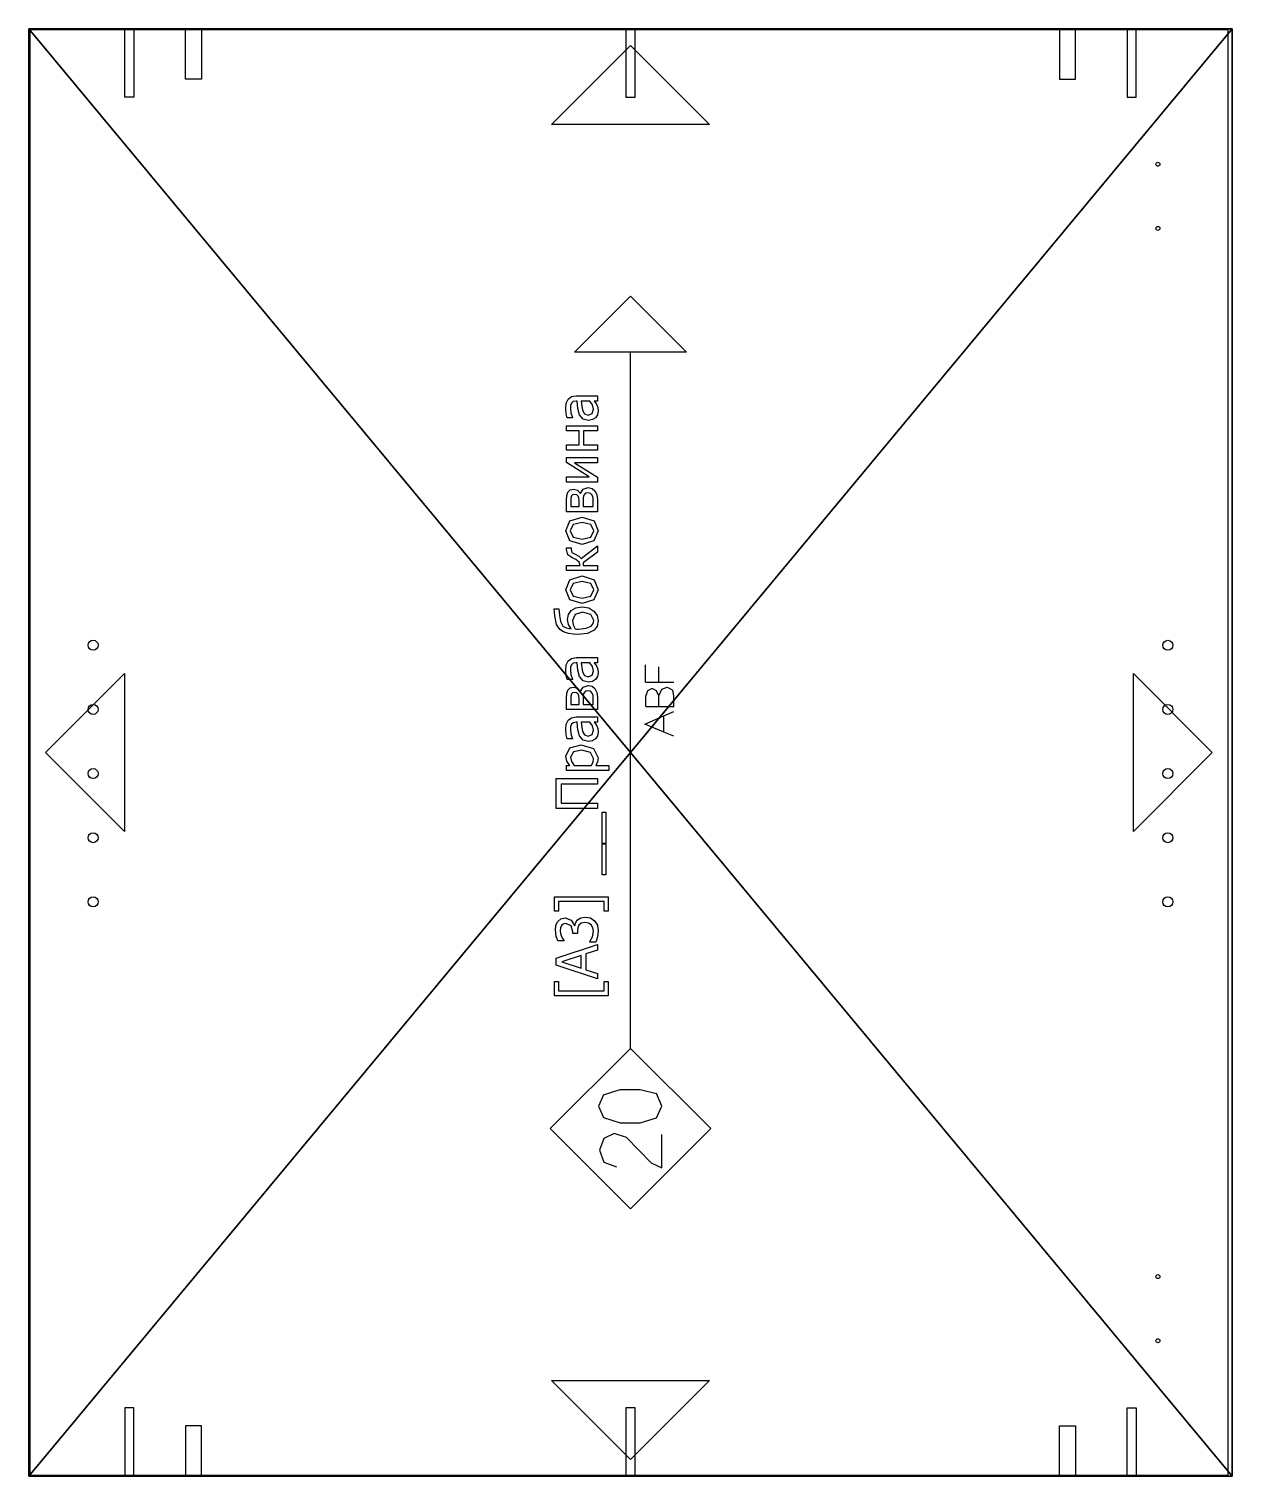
# Model space of a CAD drawing. Header units: millimetres. Extents: x -45532 to 18, y -11338 to 4436.
# Drawn here: x -26194 to -25594, y 0 to 722 of the extents above; entities that cross this region are included whole.
import ezdxf

# ---------------------------------------------------------------- set-up
doc = ezdxf.new("R2010")
doc.units = ezdxf.units.MM
doc.header["$LTSCALE"] = 25.4
doc.layers.get('0').update_dxf_attribs({"true_color": 0xffffff})
for name, color, linetype, true_color in [('-', 216, 'Continuous', 0x770077), ('ABF_cuttingLines', 134, 'Continuous', 0x009987), ('ABF_D5.0_DEPTH8', 252, 'Continuous', 0x777799), ('ABF_edgeBanding', 252, 'Continuous', 0x777799), ('ABF_Label', 190, 'Continuous', 0x9900ff), ('DEPTH3.0-ARTICLE46331', 134, 'Continuous', 0x009987), ('DSIDE-4.5', 190, 'Continuous', 0x9900ff), ('DSIDE-8', 22, 'Continuous', 0xcc4400), ('Dside4.5', 134, 'Continuous', 0x009987)]:
    doc.layers.add(name, color=color, linetype=linetype, true_color=true_color)

# ---------------------------------------------------------------- blocks, each defined once
blk = doc.blocks.new('Group320#2')
at = {"layer": 'DSIDE-4.5', "color": 0, "extrusion": (0, 1, -4.99939e-16)}
blk.add_circle((0, 9), 2.25, dxfattribs=at)
at = {"layer": 'DSIDE-8', "color": 0, "extrusion": (0, 1, -4.99939e-16)}
blk.add_circle((-32, 9), 4, dxfattribs=at)
blk = doc.blocks.new('Group321#1')
at = {"layer": 'DSIDE-4.5', "color": 0}
blk.add_polyline3d([(2.25, 0, 0), (2.25, 34, 0), (-2.25, 34, 0), (-2.25, 0, 0), (2.25, 0, 0)], close=True, dxfattribs=at)
at = {"layer": 'DSIDE-8', "color": 0}
blk.add_polyline3d([(36, 0, 0), (36, 25, 0), (28, 25, 0), (28, 0, 0), (36, 0, 0)], close=True, dxfattribs=at)
blk = doc.blocks.new('Group324#1')
at = {"layer": 'DSIDE-4.5', "color": 0, "extrusion": (0, 1, -4.99939e-16)}
blk.add_circle((0, 9), 2.25, dxfattribs=at)
at = {"layer": 'DSIDE-8', "color": 0, "extrusion": (0, 1, -4.99939e-16)}
blk.add_circle((32, 9), 4, dxfattribs=at)
blk = doc.blocks.new('Group325#1')
at = {"layer": 'DSIDE-4.5', "color": 0}
blk.add_polyline3d([(-2.25, 0, 0), (-2.25, 34, 0), (2.25, 34, 0), (2.25, 0, 0), (-2.25, 0, 0)], close=True, dxfattribs=at)
at = {"layer": 'DSIDE-8', "color": 0}
blk.add_polyline3d([(-36, 0, 0), (-36, 25, 0), (-28, 25, 0), (-28, 0, 0), (-36, 0, 0)], close=True, dxfattribs=at)
blk = doc.blocks.new('Group328#1')
at = {"layer": 'DSIDE-4.5', "color": 0, "extrusion": (0, -1, 4.99939e-16)}
blk.add_circle((0, 9), 2.25, dxfattribs=at)
at = {"layer": 'DSIDE-8', "color": 0, "extrusion": (0, -1, 4.99939e-16)}
blk.add_circle((32, 9), 4, dxfattribs=at)
blk = doc.blocks.new('Group329#1')
at = {"layer": 'DSIDE-4.5', "color": 0}
blk.add_polyline3d([(2.25, 0, 0), (2.25, -34, 0), (-2.25, -34, 0), (-2.25, 0, 0), (2.25, 0, 0)], close=True, dxfattribs=at)
at = {"layer": 'DSIDE-8', "color": 0}
blk.add_polyline3d([(36, 0, 0), (36, -25, 0), (28, -25, 0), (28, 0, 0), (36, 0, 0)], close=True, dxfattribs=at)
blk = doc.blocks.new('Group332#2')
at = {"layer": 'DSIDE-4.5', "color": 0, "extrusion": (0, -1, 4.99939e-16)}
blk.add_circle((0, 9), 2.25, dxfattribs=at)
at = {"layer": 'DSIDE-8', "color": 0, "extrusion": (0, -1, 4.99939e-16)}
blk.add_circle((-32, 9), 4, dxfattribs=at)
blk = doc.blocks.new('Group333#1')
at = {"layer": 'DSIDE-4.5', "color": 0}
blk.add_polyline3d([(-2.25, 0, 0), (-2.25, -34, 0), (2.25, -34, 0), (2.25, 0, 0), (-2.25, 0, 0)], close=True, dxfattribs=at)
at = {"layer": 'DSIDE-8', "color": 0}
blk.add_polyline3d([(-36, 0, 0), (-36, -25, 0), (-28, -25, 0), (-28, 0, 0), (-36, 0, 0)], close=True, dxfattribs=at)
blk = doc.blocks.new('Group331#2')
at = {"layer": 'Dside4.5', "color": 0, "extrusion": (0, -1, 0)}
blk.add_circle((0, 9), 2.25, dxfattribs=at)
blk = doc.blocks.new('Group332#3')
at = {"layer": 'Dside4.5', "color": 0}
blk.add_polyline3d([(-2.25, 0, 0), (-2.25, 34, 0), (2.25, 34, 0), (2.25, 0, 0), (-2.25, 0, 0)], close=True, dxfattribs=at)
blk = doc.blocks.new('Group334#1')
at = {"layer": 'Dside4.5', "color": 0, "extrusion": (0, 1, 0)}
blk.add_circle((0, 9), 2.25, dxfattribs=at)
blk = doc.blocks.new('Group335#1')
at = {"layer": 'Dside4.5', "color": 0}
blk.add_polyline3d([(2.25, 0, 0), (2.25, -34, 0), (-2.25, -34, 0), (-2.25, 0, 0), (2.25, 0, 0)], close=True, dxfattribs=at)
blk = doc.blocks.new('Group377#1')
at = {"layer": 'DEPTH3.0-ARTICLE46331', "color": 0, "extrusion": (0, 0, -1)}
for centre in [(-37, 16), (-37, -16)]:
    blk.add_circle(centre, 1, dxfattribs=at)
blk = doc.blocks.new('Group379#1')
at = {"layer": 'DEPTH3.0-ARTICLE46331', "color": 0, "extrusion": (0, 0, -1)}
for centre in [(-37, 16), (-37, -16)]:
    blk.add_circle(centre, 1, dxfattribs=at)
blk = doc.blocks.new('Group#355')
at = {"layer": 'ABF_D5.0_DEPTH8', "color": 0, "extrusion": (1, 1.48988e-08, 2.29886e-14)}
blk.add_circle((2.5, 2.5, 0), 2.5, dxfattribs=at)
blk = doc.blocks.new('Group#356')
at = {"layer": 'ABF_D5.0_DEPTH8', "color": 0, "extrusion": (1, 1.48988e-08, 2.29886e-14)}
blk.add_circle((2.5, 2.5, 0), 2.5, dxfattribs=at)
blk = doc.blocks.new('Group#358')
at = {"layer": 'ABF_D5.0_DEPTH8', "color": 0, "extrusion": (1, 1.48988e-08, 2.29886e-14)}
blk.add_circle((2.5, 2.5, 0), 2.5, dxfattribs=at)
blk = doc.blocks.new('Group#359')
at = {"layer": 'ABF_D5.0_DEPTH8', "color": 0, "extrusion": (1, 1.48988e-08, 2.29886e-14)}
blk.add_circle((2.5, 2.5, 0), 2.5, dxfattribs=at)
blk = doc.blocks.new('Group#360')
at = {"layer": 'ABF_D5.0_DEPTH8', "color": 0, "extrusion": (1, 1.48988e-08, 2.29886e-14)}
blk.add_circle((2.5, 2.5, 0), 2.5, dxfattribs=at)
blk = doc.blocks.new('Group#590')
at = {"layer": 'ABF_D5.0_DEPTH8', "color": 0, "extrusion": (1, 1.48988e-08, 2.29886e-14)}
blk.add_circle((2.5, 2.5, 0), 2.5, dxfattribs=at)
blk = doc.blocks.new('Group#591')
at = {"layer": 'ABF_D5.0_DEPTH8', "color": 0, "extrusion": (1, 1.48988e-08, 2.29886e-14)}
blk.add_circle((2.5, 2.5, 0), 2.5, dxfattribs=at)
blk = doc.blocks.new('Group#592')
at = {"layer": 'ABF_D5.0_DEPTH8', "color": 0, "extrusion": (1, 1.48988e-08, 2.29886e-14)}
blk.add_circle((2.5, 2.5, 0), 2.5, dxfattribs=at)
blk = doc.blocks.new('Group#593')
at = {"layer": 'ABF_D5.0_DEPTH8', "color": 0, "extrusion": (1, 1.48988e-08, 2.29886e-14)}
blk.add_circle((2.5, 2.5, 0), 2.5, dxfattribs=at)
blk = doc.blocks.new('Group#594')
at = {"layer": 'ABF_D5.0_DEPTH8', "color": 0, "extrusion": (1, 1.48988e-08, 2.29886e-14)}
blk.add_circle((2.5, 2.5, 0), 2.5, dxfattribs=at)
blk = doc.blocks.new('Group1141#1')
at = {"layer": 'ABF_Label', "color": 0}
for p, q in [((-77.07, 7.03), (-77.07, 24.09)), ((-77.07, 24.09), (-72.52, 24.09)), ((-72.52, 24.09), (-72.52, 22.84)), ((-71.75, 10.47), (-67.35, 23.51)), ((-67.35, 23.51), (-65.21, 23.51)), ((-65.21, 23.51), (-60.82, 10.47)), ((-59.69, 22.97), (-58.15, 23.53)), ((-59.69, 21.13), (-59.69, 22.97)), ((-58.15, 23.53), (-56.29, 23.78)), ((-56.29, 23.78), (-54.74, 23.6)), ((-54.74, 23.6), (-53.55, 23.04)), ((-53.55, 23.04), (-52.67, 22.03)), ((-50.25, 22.84), (-50.25, 24.09)), ((-50.25, 24.09), (-45.7, 24.09)), ((-45.7, 24.09), (-45.7, 7.03)), ((-17.73, 10.47), (-17.73, 23.51)), ((-17.73, 23.51), (-8.26, 23.51)), ((-8.26, 23.51), (-8.26, 10.47)), ((38.96, 22.43), (40.59, 23.46)), ((40.59, 23.46), (43.25, 24)), ((43.25, 24), (44.5, 24.1)), ((44.5, 24.1), (45.52, 24.17)), ((45.52, 24.17), (45.52, 22.66)), ((-72.52, 22.84), (-75.54, 22.84)), ((-75.54, 22.84), (-75.54, 8.29)), ((-66.32, 21.74), (-68.33, 15.59)), ((-64.31, 15.59), (-66.32, 21.74)), ((-59.59, 21.13), (-59.69, 21.13)), ((-59.03, 21.48), (-59.59, 21.13)), ((-58.3, 21.85), (-59.03, 21.48)), ((-57.37, 22.15), (-58.3, 21.85)), ((-56.43, 22.26), (-57.37, 22.15)), ((-56.81, 18.26), (-54.89, 18.82)), ((-55.57, 22.18), (-56.43, 22.26)), ((-54.83, 21.86), (-55.57, 22.18)), ((-54.89, 18.82), (-54.15, 20.45)), ((-54.34, 21.3), (-54.83, 21.86)), ((-53.09, 18.74), (-54.79, 17.71)), ((-54.15, 20.45), (-54.34, 21.3)), ((-52.38, 20.64), (-53.09, 18.74)), ((-52.67, 22.03), (-52.38, 20.64)), ((-47.23, 22.84), (-50.25, 22.84)), ((-47.23, 8.29), (-47.23, 22.84)), ((-10, 21.97), (-16, 21.97)), ((-16, 21.97), (-16, 10.47)), ((-10, 10.47), (-10, 21.97)), ((-5.75, 6.86), (-5.75, 20.25)), ((-5.75, 20.25), (-4.1, 20.25)), ((-4.1, 20.25), (-4.1, 19.23)), ((-4.1, 19.23), (-2.74, 20.15)), ((-2.86, 18.64), (-4.1, 17.84)), ((-1.51, 18.95), (-2.86, 18.64)), ((-2.74, 20.15), (-1.11, 20.52)), ((0.22, 18.03), (-1.51, 18.95)), ((-1.11, 20.52), (1.52, 19.19)), ((1.52, 19.19), (2.46, 15.62)), ((4.28, 20.04), (5.58, 20.33)), ((4.28, 18.37), (4.28, 20.04)), ((4.37, 18.37), (4.28, 18.37)), ((5.92, 18.86), (4.37, 18.37)), ((5.58, 20.33), (7.27, 20.49)), ((7.26, 19.03), (5.92, 18.86)), ((8.19, 18.97), (7.26, 19.03)), ((7.27, 20.49), (8.96, 20.33)), ((8.96, 18.7), (8.19, 18.97)), ((8.96, 20.33), (10.21, 19.76)), ((9.45, 18.15), (8.96, 18.7)), ((10.21, 19.76), (11.01, 18.72)), ((11.01, 18.72), (11.27, 17.16)), ((13.58, 10.47), (13.58, 20.25)), ((13.58, 20.25), (17.17, 20.25)), ((16.78, 18.94), (15.21, 18.94)), ((15.21, 18.94), (15.21, 16.26)), ((17.86, 18.91), (16.78, 18.94)), ((17.17, 20.25), (18.75, 20.18)), ((18.56, 18.71), (17.86, 18.91)), ((18.94, 18.32), (18.56, 18.71)), ((18.75, 20.18), (19.74, 19.85)), ((19.74, 19.85), (20.5, 19.1)), ((20.5, 19.1), (20.74, 18)), ((23.1, 20.04), (24.41, 20.33)), ((23.1, 18.37), (23.1, 20.04)), ((23.2, 18.37), (23.1, 18.37)), ((24.74, 18.86), (23.2, 18.37)), ((24.41, 20.33), (26.09, 20.49)), ((26.08, 19.03), (24.74, 18.86)), ((27.02, 18.97), (26.08, 19.03)), ((26.09, 20.49), (27.79, 20.33)), ((27.79, 18.7), (27.02, 18.97)), ((27.79, 20.33), (29.03, 19.76)), ((28.28, 18.15), (27.79, 18.7)), ((29.03, 19.76), (29.83, 18.72)), ((29.83, 18.72), (30.09, 17.16)), ((37.46, 18.02), (37.71, 19.65)), ((37.71, 19.65), (38.18, 21.21)), ((38.18, 21.21), (38.96, 22.43)), ((39.48, 20.36), (39.17, 18.8)), ((39.17, 18.8), (40.56, 19.59)), ((40.07, 21.44), (39.48, 20.36)), ((41.52, 22.19), (40.07, 21.44)), ((41.77, 18.4), (40.4, 18.17)), ((40.56, 19.59), (42.16, 19.91)), ((43.37, 22.5), (41.52, 22.19)), ((43.77, 17.57), (41.77, 18.4)), ((42.16, 19.91), (43.67, 19.64)), ((44.55, 22.59), (43.37, 22.5)), ((43.67, 19.64), (44.94, 18.8)), ((45.52, 22.66), (44.55, 22.59)), ((44.94, 18.8), (45.83, 17.34)), ((47.18, 15.35), (48.38, 19.16)), ((48.38, 19.16), (51.56, 20.52)), ((51.56, 19.1), (49.57, 18.18)), ((51.56, 20.52), (54.73, 19.17)), ((53.53, 18.18), (51.56, 19.1)), ((54.73, 19.17), (55.92, 15.35)), ((57.61, 10.47), (57.61, 20.25)), ((57.61, 20.25), (59.26, 20.25)), ((59.26, 20.25), (59.26, 15.99)), ((61.52, 18.28), (62.58, 19.8)), ((62.58, 19.8), (64.36, 20.25)), ((63.39, 18.55), (62.81, 17.51)), ((64.43, 18.83), (63.39, 18.55)), ((64.36, 20.25), (64.81, 20.25)), ((64.81, 18.83), (64.43, 18.83)), ((64.81, 20.25), (64.81, 18.83)), ((65.85, 15.35), (67.06, 19.16)), ((67.06, 19.16), (70.23, 20.52)), ((70.23, 19.1), (68.25, 18.18)), ((70.23, 20.52), (73.4, 19.17)), ((72.2, 18.18), (70.23, 19.1)), ((73.4, 19.17), (74.59, 15.35)), ((76.28, 10.47), (76.28, 20.25)), ((76.28, 20.25), (79.87, 20.25)), ((79.48, 18.94), (77.91, 18.94)), ((77.91, 18.94), (77.91, 16.26)), ((80.56, 18.91), (79.48, 18.94)), ((79.87, 20.25), (81.45, 20.18)), ((81.27, 18.71), (80.56, 18.91)), ((81.65, 18.32), (81.27, 18.71)), ((81.45, 20.18), (82.44, 19.85)), ((82.44, 19.85), (83.2, 19.1)), ((83.2, 19.1), (83.45, 18)), ((85.69, 10.47), (85.69, 20.25)), ((85.69, 20.25), (87.32, 20.25)), ((87.32, 20.25), (87.32, 13.07)), ((87.32, 13.07), (91.87, 20.25)), ((91.87, 20.25), (93.42, 20.25)), ((93.42, 20.25), (93.42, 10.47)), ((95.8, 10.47), (95.8, 20.25)), ((95.8, 20.25), (97.44, 20.25)), ((97.44, 20.25), (97.44, 16.29)), ((101.88, 16.29), (101.88, 20.25)), ((101.88, 20.25), (103.52, 20.25)), ((103.52, 20.25), (103.52, 10.47)), ((106.01, 20.04), (107.31, 20.33)), ((106.01, 18.37), (106.01, 20.04)), ((106.11, 18.37), (106.01, 18.37)), ((107.65, 18.86), (106.11, 18.37)), ((107.31, 20.33), (109, 20.49)), ((108.99, 19.03), (107.65, 18.86)), ((109.93, 18.97), (108.99, 19.03)), ((109, 20.49), (110.7, 20.33)), ((110.7, 18.7), (109.93, 18.97)), ((110.7, 20.33), (111.94, 19.76)), ((111.19, 18.15), (110.7, 18.7)), ((111.94, 19.76), (112.74, 18.72)), ((112.74, 18.72), (113, 17.16)), ((-68.81, 14.11), (-69.99, 10.47)), ((-63.83, 14.11), (-68.81, 14.11)), ((-68.33, 15.59), (-64.31, 15.59)), ((-62.65, 10.47), (-63.83, 14.11)), ((-57.39, 16.81), (-57.39, 18.26)), ((-57.39, 18.26), (-56.81, 18.26)), ((-56.65, 16.81), (-57.39, 16.81)), ((-55.56, 16.71), (-56.65, 16.81)), ((-54.68, 16.34), (-55.56, 16.71)), ((-54.79, 17.71), (-54.79, 17.59)), ((-54.79, 17.59), (-53.91, 17.32)), ((-54.11, 15.63), (-54.68, 16.34)), ((-53.9, 14.46), (-54.11, 15.63)), ((-54.09, 13.29), (-53.9, 14.46)), ((-53.91, 17.32), (-53.04, 16.75)), ((-53.04, 16.75), (-52.38, 15.78)), ((-52.13, 14.34), (-52.43, 12.71)), ((-52.38, 15.78), (-52.13, 14.34)), ((-4.1, 17.84), (-4.1, 12.3)), ((0.05, 12.69), (0.76, 15.43)), ((0.76, 15.43), (0.22, 18.03)), ((2.46, 15.62), (1.29, 11.72)), ((3.48, 13.3), (3.91, 15.03)), ((3.91, 15.03), (5.27, 16.17)), ((5.61, 14.57), (5.18, 13.41)), ((5.27, 16.17), (7.21, 16.69)), ((6.7, 15.19), (5.61, 14.57)), ((8.15, 15.45), (6.7, 15.19)), ((7.21, 16.69), (9.63, 16.9)), ((9.63, 15.59), (8.15, 15.45)), ((9.63, 17.22), (9.45, 18.15)), ((9.63, 16.9), (9.63, 17.22)), ((9.63, 12.88), (9.63, 15.59)), ((11.27, 17.16), (11.27, 10.47)), ((15.21, 16.26), (17.1, 16.26)), ((17.15, 14.98), (15.21, 14.98)), ((15.21, 14.98), (15.21, 11.78)), ((17.1, 16.26), (17.96, 16.31)), ((18.12, 14.94), (17.15, 14.98)), ((17.96, 16.31), (18.52, 16.55)), ((18.77, 14.76), (18.12, 14.94)), ((18.52, 16.55), (18.93, 17.03)), ((19.41, 14.22), (18.77, 14.76)), ((18.93, 17.03), (19.05, 17.74)), ((19.05, 17.74), (18.94, 18.32)), ((20.36, 16.74), (19.33, 15.88)), ((19.33, 15.88), (19.38, 15.82)), ((19.38, 15.82), (20.71, 15)), ((19.55, 13.42), (19.41, 14.22)), ((20.74, 18), (20.36, 16.74)), ((20.71, 15), (21.25, 13.43)), ((22.3, 13.3), (22.73, 15.03)), ((22.73, 15.03), (24.09, 16.17)), ((24.43, 14.57), (24, 13.41)), ((24.09, 16.17), (26.04, 16.69)), ((25.52, 15.19), (24.43, 14.57)), ((26.97, 15.45), (25.52, 15.19)), ((26.04, 16.69), (28.45, 16.9)), ((28.45, 15.59), (26.97, 15.45)), ((28.45, 17.22), (28.28, 18.15)), ((28.45, 16.9), (28.45, 17.22)), ((28.45, 12.88), (28.45, 15.59)), ((30.09, 17.16), (30.09, 10.47)), ((37.4, 16.69), (37.46, 18.02)), ((37.74, 13.58), (37.4, 16.69)), ((39.11, 17.01), (39.09, 16.47)), ((39.09, 16.47), (39.34, 13.99)), ((39.15, 17.53), (39.11, 17.01)), ((40.4, 18.17), (39.15, 17.53)), ((39.34, 13.99), (40.02, 12.49)), ((44.47, 15.18), (43.77, 17.57)), ((43.77, 12.58), (44.47, 15.18)), ((46.14, 15.28), (45.79, 13.19)), ((45.83, 17.34), (46.14, 15.28)), ((48.35, 11.58), (47.18, 15.35)), ((49.57, 18.18), (48.88, 15.35)), ((48.88, 15.35), (49.57, 12.56)), ((53.52, 12.55), (54.22, 15.35)), ((54.22, 15.35), (53.53, 18.18)), ((55.92, 15.35), (54.73, 11.54)), ((59.26, 15.99), (60.35, 16.26)), ((60.08, 14.98), (59.26, 14.98)), ((59.26, 14.98), (59.26, 10.47)), ((63.43, 10.47), (60.08, 14.98)), ((60.35, 16.26), (61.11, 17.26)), ((61.11, 17.26), (61.33, 17.77)), ((61.33, 17.77), (61.52, 18.28)), ((62.23, 16.32), (61.5, 15.67)), ((61.5, 15.67), (65.48, 10.47)), ((62.81, 17.51), (62.23, 16.32)), ((67.02, 11.58), (65.85, 15.35)), ((68.25, 18.18), (67.55, 15.35)), ((67.55, 15.35), (68.25, 12.56)), ((72.89, 15.35), (72.2, 18.18)), ((72.2, 12.55), (72.89, 15.35)), ((74.59, 15.35), (73.4, 11.54)), ((77.91, 16.26), (79.8, 16.26)), ((79.85, 14.98), (77.91, 14.98)), ((77.91, 14.98), (77.91, 11.78)), ((79.8, 16.26), (80.66, 16.31)), ((80.82, 14.94), (79.85, 14.98)), ((80.66, 16.31), (81.22, 16.55)), ((81.48, 14.76), (80.82, 14.94)), ((81.22, 16.55), (81.63, 17.03)), ((82.11, 14.22), (81.48, 14.76)), ((81.63, 17.03), (81.76, 17.74)), ((81.76, 17.74), (81.65, 18.32)), ((83.06, 16.74), (82.04, 15.88)), ((82.04, 15.88), (82.08, 15.82)), ((82.08, 15.82), (83.42, 15)), ((82.26, 13.42), (82.11, 14.22)), ((83.45, 18), (83.06, 16.74)), ((83.42, 15), (83.96, 13.43)), ((91.79, 17.76), (87.18, 10.47)), ((91.79, 10.47), (91.79, 17.76)), ((97.44, 16.29), (101.88, 16.29)), ((101.88, 14.87), (97.44, 14.87)), ((97.44, 14.87), (97.44, 10.47)), ((101.88, 10.47), (101.88, 14.87)), ((105.21, 13.3), (105.64, 15.03)), ((105.64, 15.03), (107, 16.17)), ((107.34, 14.57), (106.91, 13.41)), ((107, 16.17), (108.94, 16.69)), ((108.43, 15.19), (107.34, 14.57)), ((109.88, 15.45), (108.43, 15.19)), ((108.94, 16.69), (111.36, 16.9)), ((111.36, 15.59), (109.88, 15.45)), ((111.36, 17.22), (111.19, 18.15)), ((111.36, 16.9), (111.36, 17.22)), ((111.36, 12.88), (111.36, 15.59)), ((113, 17.16), (113, 10.47)), ((-125.99, 9.82), (-129.79, 8.4)), ((-122.34, 8.48), (-125.99, 9.82)), ((-112.04, 10.09), (-115.6, 8.59)), ((-108.49, 8.59), (-112.04, 10.09)), ((-69.99, 10.47), (-71.75, 10.47)), ((-60.82, 10.47), (-62.65, 10.47)), ((-60.05, 11), (-60.05, 12.85)), ((-60.05, 12.85), (-59.93, 12.85)), ((-58.43, 10.43), (-60.05, 11)), ((-59.93, 12.85), (-58.45, 12.08)), ((-58.45, 12.08), (-56.59, 11.71)), ((-56.49, 10.2), (-58.43, 10.43)), ((-56.59, 11.71), (-55.52, 11.88)), ((-54.66, 10.5), (-56.49, 10.2)), ((-55.52, 11.88), (-54.62, 12.44)), ((-53.28, 11.4), (-54.66, 10.5)), ((-54.62, 12.44), (-54.09, 13.29)), ((-52.43, 12.71), (-53.28, 11.4)), ((-16, 10.47), (-17.73, 10.47)), ((-8.26, 10.47), (-10, 10.47)), ((-4.1, 12.3), (-3, 11.87)), ((-2.96, 10.44), (-4.1, 10.96)), ((-4.1, 10.96), (-4.1, 6.86)), ((-3, 11.87), (-1.94, 11.75)), ((-1.67, 10.27), (-2.96, 10.44)), ((-1.94, 11.75), (0.05, 12.69)), ((1.29, 11.72), (-1.67, 10.27)), ((3.72, 12.06), (3.48, 13.3)), ((4.35, 11.06), (3.72, 12.06)), ((5.3, 10.42), (4.35, 11.06)), ((5.18, 13.41), (5.65, 12.14)), ((6.45, 10.2), (5.3, 10.42)), ((5.65, 12.14), (7.04, 11.71)), ((7.59, 10.32), (6.45, 10.2)), ((7.04, 11.71), (8.45, 12.05)), ((8.44, 10.67), (7.59, 10.32)), ((9.09, 11.09), (8.44, 10.67)), ((8.45, 12.05), (9.63, 12.88)), ((9.63, 11.51), (9.09, 11.09)), ((9.63, 10.47), (9.63, 11.51)), ((11.27, 10.47), (9.63, 10.47)), ((17.43, 10.47), (13.58, 10.47)), ((15.21, 11.78), (16.64, 11.78)), ((16.64, 11.78), (18.01, 11.85)), ((18.99, 10.63), (17.43, 10.47)), ((18.01, 11.85), (18.85, 12.13)), ((18.85, 12.13), (19.39, 12.66)), ((20.24, 11.25), (18.99, 10.63)), ((19.39, 12.66), (19.55, 13.42)), ((20.98, 12.17), (20.24, 11.25)), ((21.25, 13.43), (20.98, 12.17)), ((22.54, 12.06), (22.3, 13.3)), ((23.17, 11.06), (22.54, 12.06)), ((24.13, 10.42), (23.17, 11.06)), ((24, 13.41), (24.48, 12.14)), ((25.27, 10.2), (24.13, 10.42)), ((24.48, 12.14), (25.86, 11.71)), ((26.42, 10.32), (25.27, 10.2)), ((25.86, 11.71), (27.27, 12.05)), ((27.26, 10.67), (26.42, 10.32)), ((27.91, 11.09), (27.26, 10.67)), ((27.27, 12.05), (28.45, 12.88)), ((28.45, 11.51), (27.91, 11.09)), ((28.45, 10.47), (28.45, 11.51)), ((30.09, 10.47), (28.45, 10.47)), ((38.75, 11.5), (37.74, 13.58)), ((40.06, 10.51), (38.75, 11.5)), ((40.02, 12.49), (40.85, 11.81)), ((41.75, 10.2), (40.06, 10.51)), ((40.85, 11.81), (41.81, 11.62)), ((43.42, 10.54), (41.75, 10.2)), ((41.81, 11.62), (43.77, 12.58)), ((44.81, 11.57), (43.42, 10.54)), ((45.79, 13.19), (44.81, 11.57)), ((51.56, 10.2), (48.35, 11.58)), ((49.57, 12.56), (51.56, 11.61)), ((51.56, 11.61), (53.52, 12.55)), ((54.73, 11.54), (51.56, 10.2)), ((59.26, 10.47), (57.61, 10.47)), ((65.48, 10.47), (63.43, 10.47)), ((70.23, 10.2), (67.02, 11.58)), ((68.25, 12.56), (70.23, 11.61)), ((70.23, 11.61), (72.2, 12.55)), ((73.4, 11.54), (70.23, 10.2)), ((80.13, 10.47), (76.28, 10.47)), ((77.91, 11.78), (79.34, 11.78)), ((79.34, 11.78), (80.72, 11.85)), ((81.69, 10.63), (80.13, 10.47)), ((80.72, 11.85), (81.56, 12.13)), ((81.56, 12.13), (82.09, 12.66)), ((82.94, 11.25), (81.69, 10.63)), ((82.09, 12.66), (82.26, 13.42)), ((83.68, 12.17), (82.94, 11.25)), ((83.96, 13.43), (83.68, 12.17)), ((87.18, 10.47), (85.69, 10.47)), ((93.42, 10.47), (91.79, 10.47)), ((97.44, 10.47), (95.8, 10.47)), ((103.52, 10.47), (101.88, 10.47)), ((105.45, 12.06), (105.21, 13.3)), ((106.08, 11.06), (105.45, 12.06)), ((107.03, 10.42), (106.08, 11.06)), ((106.91, 13.41), (107.39, 12.14)), ((108.18, 10.2), (107.03, 10.42)), ((107.39, 12.14), (108.77, 11.71)), ((109.33, 10.32), (108.18, 10.2)), ((108.77, 11.71), (110.18, 12.05)), ((110.17, 10.67), (109.33, 10.32)), ((110.82, 11.09), (110.17, 10.67)), ((110.18, 12.05), (111.36, 12.88)), ((111.36, 11.51), (110.82, 11.09)), ((111.36, 10.47), (111.36, 11.51)), ((113, 10.47), (111.36, 10.47)), ((-129.79, 8.4), (-131.23, 4.45)), ((-120.68, 5.18), (-122.34, 8.48)), ((-121.96, 1.22), (-120.68, 5.18)), ((-115.6, 8.59), (-117.37, 3.22)), ((-108.49, 8.59), (-106.72, 3.22)), ((-72.52, 7.03), (-77.07, 7.03)), ((-75.54, 8.29), (-72.52, 8.29)), ((-72.52, 8.29), (-72.52, 7.03)), ((-50.25, 7.03), (-50.25, 8.29)), ((-50.25, 8.29), (-47.23, 8.29)), ((-45.7, 7.03), (-50.25, 7.03)), ((-38.78, 7.84), (-38.78, 8.98)), ((-38.78, 8.98), (-28.99, 8.98)), ((-28.99, 7.84), (-38.78, 7.84)), ((-28.99, 8.98), (-28.71, 8.98)), ((-28.99, 7.84), (-28.99, 8.98)), ((-28.99, 8.98), (-18.91, 8.98)), ((-28.71, 7.84), (-28.99, 7.84)), ((-18.91, 7.84), (-28.99, 7.84)), ((-28.71, 8.98), (-28.71, 7.84)), ((-18.91, 8.98), (-18.91, 7.84)), ((-4.1, 6.86), (-5.75, 6.86)), ((-121.96, 1.22), (-130.03, -6.54)), ((-117.37, 3.22), (-117.37, -3.02)), ((-106.72, 3.22), (-106.72, -3.02)), ((-93.77, 0), (126.79, 0)), ((-117.37, -3.02), (-115.75, -8.28)), ((-106.72, -3.02), (-108.04, -8.28)), ((6.49, -10.57), (8.95, -4.58)), ((8.95, -4.58), (11.61, -10.57)), ((-130.03, -6.54), (-131.61, -9.92)), ((-115.75, -8.28), (-112, -9.92)), ((-112, -9.92), (-108.04, -8.28)), ((14.53, -4.88), (17.96, -4.88)), ((14.53, -4.88), (14.53, -8.98)), ((14.53, -8.98), (14.53, -13.72)), ((14.53, -8.98), (17.96, -8.98)), ((19.51, -5.38), (17.96, -4.88)), ((17.96, -8.98), (19.55, -8.25)), ((17.96, -8.98), (20.04, -9.9)), ((20.29, -6.84), (19.51, -5.38)), ((19.55, -8.25), (20.29, -6.84)), ((22.27, -4.79), (22.27, -8.97)), ((22.27, -4.79), (27.81, -4.79)), ((22.27, -8.97), (27.09, -8.97)), ((22.27, -8.97), (22.27, -13.72)), ((-131.61, -9.92), (-121.02, -9.92)), ((5.21, -13.72), (6.49, -10.57)), ((6.49, -10.57), (11.61, -10.57)), ((11.61, -10.57), (13.01, -13.72)), ((14.53, -13.72), (17.96, -13.72)), ((17.96, -13.72), (19.76, -13.36)), ((20.74, -11.59), (19.76, -13.36)), ((20.04, -9.9), (20.74, -11.59))]:
    blk.add_line(p, q, dxfattribs=at)
for points in [[(-93.77, 0, 0), (-119.17, -25.4, 0), (-144.57, 0, 0), (-119.17, 25.4, 0), (-93.77, 0, 0)], [(126.79, 17.78, 0), (144.57, 0, 0), (126.79, -17.78, 0), (126.79, 17.78, 0)]]:
    blk.add_polyline3d(points, close=True, dxfattribs=at)
blk = doc.blocks.new('Group1788#1')
at = {"layer": 'ABF_cuttingLines', "color": 0}
blk.add_polyline3d([(-11339.82, 18.4, 0), (-11339.82, 739.6, 0), (-11937.42, 739.6, 0), (-11937.42, 18.4, 0), (-11339.82, 18.4, 0)], close=True, dxfattribs=at)
blk = doc.blocks.new('Group1789#1')
at = {"layer": 'ABF_edgeBanding', "color": 0}
for points in [[(-11637.82, 731.73, 0), (-11598.47, 692.39, 0), (-11677.16, 692.39, 0), (-11637.82, 731.73, 0)], [(-11929.55, 379, 0), (-11890.2, 418.34, 0), (-11890.2, 339.66, 0), (-11929.55, 379, 0)], [(-11347.69, 379, 0), (-11387.03, 339.66, 0), (-11387.03, 418.34, 0), (-11347.69, 379, 0)], [(-11637.82, 26.27, 0), (-11677.16, 65.61, 0), (-11598.47, 65.61, 0), (-11637.82, 26.27, 0)]]:
    blk.add_polyline3d(points, close=True, dxfattribs=at)
blk = doc.blocks.new('_____#97')
at = {"color": 0}
for p, q in [((-11937.82, 740, 18), (-11337.82, 740, 18)), ((-11937.82, 18, 18), (-11937.82, 740, 18)), ((-11937.82, 18), (-11937.82, 740)), ((-11937.82, 740), (-11337.82, 740)), ((-11937.82, 18, 18), (-11937.82, 740, 18)), ((-11937.82, 740, 18), (-11937.82, 740)), ((-11937.82, 18), (-11937.82, 740)), ((-11937.82, 740, 18), (-11337.82, 740, 18)), ((-11937.82, 740), (-11337.82, 740)), ((-11937.82, 740, 18), (-11937.82, 740)), ((-11337.82, 740, 18), (-11337.82, 18, 18)), ((-11337.82, 740), (-11337.82, 18)), ((-11337.82, 740, 18), (-11337.82, 740)), ((-11337.82, 740, 18), (-11337.82, 18, 18)), ((-11337.82, 740), (-11337.82, 18)), ((-11337.82, 740, 18), (-11337.82, 740)), ((-11337.82, 18, 18), (-11937.82, 18, 18)), ((-11337.82, 18), (-11937.82, 18)), ((-11337.82, 18, 18), (-11937.82, 18, 18)), ((-11937.82, 18, 18), (-11937.82, 18)), ((-11337.82, 18), (-11937.82, 18)), ((-11937.82, 18, 18), (-11937.82, 18)), ((-11337.82, 18, 18), (-11337.82, 18)), ((-11337.82, 18, 18), (-11337.82, 18))]:
    blk.add_line(p, q, dxfattribs=at)
at = {"layer": '-', "color": 0, "extrusion": (-0.009842, -0.999952, -9.27032e-13), "zscale": -1, "rotation": 269.9999991284582}
for name, p in [('Group#360', (-11912.01, 18, -312.8)), ('Group#359', (-11376.03, 18, -318.07)), ('Group#592', (-11911.69, 18, -280.8)), ('Group#590', (-11375.72, 18, -286.08)), ('Group#355', (-11911.38, 18, -248.8)), ('Group#356', (-11375.4, 18, -254.08)), ('Group#591', (-11911.06, 18, -216.8)), ('Group#358', (-11375.09, 18, -222.08)), ('Group#594', (-11910.75, 18, -184.8)), ('Group#593', (-11374.77, 18, -190.08))]:
    blk.add_blockref(name, p, dxfattribs=at)
at = {"color": 0, "extrusion": (0, 0, -1)}
for name, p in [('Group332#2', (11887.82, 740, -18)), ('Group333#1', (11887.82, 740, -18)), ('Group334#1', (11637.82, 740, -18)), ('Group335#1', (11637.82, 740, -18)), ('Group328#1', (11387.82, 740, -18)), ('Group329#1', (11387.82, 740, -18)), ('Group377#1', (11337.82, 656.5, -18)), ('Group379#1', (11337.82, 101.5, -18)), ('Group325#1', (11887.82, 18, -18)), ('Group332#3', (11637.82, 18, -18)), ('Group321#1', (11387.82, 18, -18)), ('Group324#1', (11887.82, 18, -18)), ('Group331#2', (11637.82, 18, -18)), ('Group320#2', (11387.82, 18, -18))]:
    blk.add_blockref(name, p, dxfattribs=at)
at = {"layer": 'ABF_cuttingLines', "color": 0}
blk.add_blockref('Group1788#1', (0, 0, 18), dxfattribs=at)
at = {"layer": 'ABF_edgeBanding', "color": 0}
blk.add_blockref('Group1789#1', (0, 0, 18), dxfattribs=at)
at = {"layer": 'ABF_Label', "color": 0, "xscale": 1.574803149606299, "yscale": 1.574803149606299, "rotation": 90}
blk.add_blockref('Group1141#1', (-11637.82, 379, 18), dxfattribs=at)
at = {"color": 7, "true_color": 0xffffff}
mesh = blk.add_polyface(dxfattribs=at)
corners = [(-11337.82, 18, 18), (-11937.82, 740, 18), (-11937.82, 18, 18), (-11337.82, 740, 18)]
mesh.append_faces([[corners[k] for k in face] for face in [(0, 1, 2), (1, 0, 3)]], dxfattribs={"vtx0": -1, "color": 7})
at = {"color": 0}
mesh = blk.add_polyface(dxfattribs=at)
corners = [(-11337.82, 740), (-11937.82, 18), (-11937.82, 740), (-11337.82, 18)]
mesh.append_faces([[corners[k] for k in face] for face in [(0, 1, 2), (1, 0, 3)]], dxfattribs={"vtx0": -1, "color": 0})
mesh = blk.add_polyface(dxfattribs=at)
corners = [(-11937.82, 740, 18), (-11937.82, 18), (-11937.82, 18, 18), (-11937.82, 740)]
mesh.append_faces([[corners[k] for k in face] for face in [(0, 1, 2), (1, 0, 3)]], dxfattribs={"vtx0": -1, "color": 0})
mesh = blk.add_polyface(dxfattribs=at)
corners = [(-11937.82, 740, 18), (-11337.82, 740), (-11937.82, 740), (-11337.82, 740, 18)]
mesh.append_faces([[corners[k] for k in face] for face in [(0, 1, 2), (1, 0, 3)]], dxfattribs={"vtx0": -1, "color": 0})
mesh = blk.add_polyface(dxfattribs=at)
corners = [(-11337.82, 740), (-11337.82, 18, 18), (-11337.82, 18), (-11337.82, 740, 18)]
mesh.append_faces([[corners[k] for k in face] for face in [(0, 1, 2), (1, 0, 3)]], dxfattribs={"vtx0": -1, "color": 0})
mesh = blk.add_polyface(dxfattribs=at)
corners = [(-11337.82, 18, 18), (-11937.82, 18), (-11337.82, 18), (-11937.82, 18, 18)]
mesh.append_faces([[corners[k] for k in face] for face in [(0, 1, 2), (1, 0, 3)]], dxfattribs={"vtx0": -1, "color": 0})
blk = doc.blocks.new('_48501___EGGER_W_1000_ST9___2800207018__THICKNESS_18')
at = {"color": 0}
blk.add_blockref('_____#97', (-14256.18, -18), dxfattribs=at)

msp = doc.modelspace()

# ---------------------------------------------------------------- block references
at = {"color": 0}
msp.add_blockref('_48501___EGGER_W_1000_ST9___2800207018__THICKNESS_18', (0, 0), dxfattribs=at)

doc.saveas('drawing.dxf')
